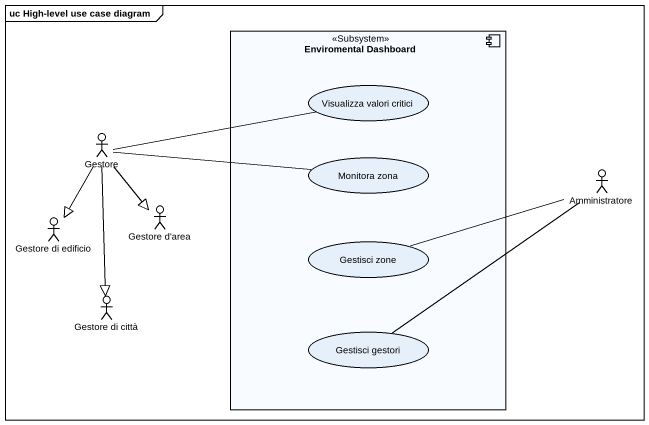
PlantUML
@startuml
mainframe uc High-level use case diagram
component "Enviromental Dashboard" as Enviromental_Dashboard <<Subsystem>> {
  usecase "Visualizza valori critici" as Visualizza_valori_critici
  usecase "Monitora zona" as Monitora_zona
  usecase "Gestisci zone" as Gestisci_zone
  usecase "Gestisci gestori" as Gestisci_gestori
}
actor Gestore
actor Amministratore
actor "Gestore d'area" as Gestore_d_area
actor "Gestore di edificio" as Gestore_di_edificio
actor "Gestore di città" as Gestore_di_città
Gestore -right- Visualizza_valori_critici
Gestore -right- Monitora_zona
Gestore --|> Gestore_d_area
Gestore --|> Gestore_di_edificio
Gestore --|> Gestore_di_città
Amministratore -left- Gestisci_zone
Amministratore -- Gestisci_gestori
@enduml
